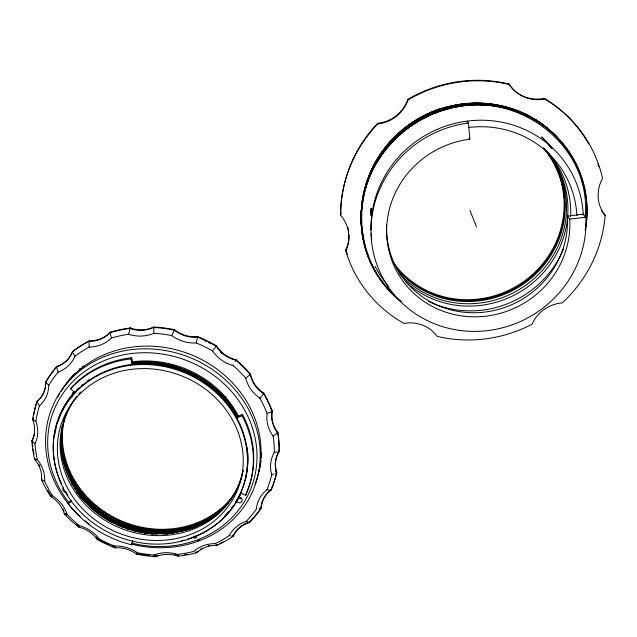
<?xml version="1.0" encoding="UTF-8"?>
<svg xmlns="http://www.w3.org/2000/svg" width="637" height="637" viewBox="0 0 637 637"><rect width="100%" height="100%" fill="white"/><g stroke="black" fill="none" stroke-linecap="round" stroke-linejoin="round"><path stroke-width="0.96" d="M585.244 217.257C592.084 142.266 511.949 86.138 442.691 110.432A114.206 109.309 -28.9 0 0 377.327 161.83C351.449 203.267 358.026 262.189 394.757 295.122M361.92 208.992L362.103 206.34M61.924 430.389C60.857 443.87 63.326 457.541 68.685 469.931A94.547 85.39 21.3 0 0 111.929 517.069C137.68 531.592 169.952 534.762 197.621 523.885M61.463 433.096L61.63 430.986M197.741 337.276L197.741 336.615M345.78 250.93A33.578 32.861 12.9 0 0 340.58 215.322L340.715 214.263A133.26 127.679 -29.8 0 1 377.669 123.26A35.903 34.995 -70.8 0 0 407.919 99.292A133.26 127.679 -29.8 0 1 508.828 84.02A37.519 35.115 -52.2 0 0 544.109 98.377L544.866 98.966A133.826 128.196 -29.7 0 1 602.538 178.376A36.341 33.283 -35.8 0 0 605.15 215.274A133.826 128.196 -29.7 0 1 562.24 302.917A33.904 31.141 -20.3 0 0 532.094 324.185A133.826 128.196 -29.7 0 1 437.125 336.344A32.766 30.823 -5.1 0 0 404.041 323.429A133.826 128.196 -29.7 0 1 345.78 250.93L345.891 249.736A33.443 32.734 12.9 0 0 348.996 235.117M362.501 202.367L362.66 201.037M363.042 198.394L363.257 197.072M111.531 337.952A121.293 109.476 21.3 0 1 128.674 334.282L130.131 327.92A30.95 28.816 32.5 0 0 153.764 327.028A125.115 113.028 21.3 0 1 174.538 329.687A30.823 29.023 27.5 0 0 197.645 336.631A125.115 113.028 21.3 0 1 216.54 345.875A30.568 28.872 19.7 0 0 236.001 359.754A125.115 113.028 21.3 0 1 250.524 374.301A30.242 28.37 12.8 0 0 263.837 393.172A125.115 113.028 21.3 0 1 272.214 411.016A29.851 27.638 9.2 0 0 277.851 432.34A125.115 113.028 21.3 0 1 279.213 451.123A29.406 26.81 8.4 0 0 276.729 472.184L276.609 472.797A125.266 113.139 21.3 0 1 271.036 490.235A28.991 26.037 9.2 0 0 261.011 508.541A125.266 113.139 21.3 0 1 249.401 522.611A28.601 25.337 11 0 0 233.261 536.123A125.266 113.139 21.3 0 1 217.121 545.352A28.307 24.811 13.3 0 0 196.833 552.709A125.266 113.139 21.3 0 1 178.065 556.189A28.171 24.493 15.9 0 0 155.938 556.714A125.266 113.139 21.3 0 1 136.605 554.158A28.195 24.397 18.8 0 0 115.042 547.844A125.266 113.139 21.3 0 1 97.246 539.539A28.386 24.532 21.7 0 0 78.598 527.054A125.266 113.139 21.3 0 1 64.297 513.844A28.737 24.883 24.6 0 0 50.657 496.462A125.266 113.139 21.3 0 1 41.532 479.725A29.198 25.432 27.4 0 0 34.597 459.293A125.266 113.139 21.3 0 1 31.85 440.852A29.724 26.117 30 0 0 32.654 419.664A125.266 113.139 21.3 0 1 36.85 401.668A30.234 26.889 32.3 0 0 45.593 382.28A125.266 113.139 21.3 0 1 56.478 366.984L56.868 366.482A30.624 27.638 33.9 0 0 72.714 351.425A125.115 113.028 21.3 0 1 89.092 340.891A30.887 28.323 34.3 0 0 110.201 332.251A125.115 113.028 21.3 0 1 130.075 327.975M216.556 345.819L212.519 350.915A121.293 109.476 21.3 0 0 196.228 342.937M363.735 194.428C366.164 181.959 370.79 169.928 377.263 159.003A112.59 107.844 -29.5 0 1 441.672 108.306C458.927 102.939 477.463 101.657 495.275 104.802M261.011 508.541L261.146 507.88A28.96 26.006 9.2 0 1 269.435 491M71.408 500.666L69.027 502.044L68.135 503.62A103.855 93.464 21.2 0 0 131.779 544.794L132.671 540.542M132.838 541.418L131.779 544.794M249.489 521.385A1.489 0.51 59.4 0 1 249.561 521.958L249.401 522.611L246.336 521.273A33.005 29.222 11 0 0 229.224 535.629L230.228 535.757M178.376 555.193L178.065 556.189L177.588 554.421A32.511 28.243 15.9 0 0 154.09 554.978A121.293 109.476 21.3 0 1 137.401 552.773M188.13 538.886A98.735 88.854 21.1 0 0 241.033 493.293L245.691 495.212L246.073 493.643A103.536 93.233 21.2 0 0 242.41 414.368L237.84 416.367L237.426 417.745A98.735 88.854 21.1 0 0 131.97 363.799L130.983 358.894L131.732 357.683L132.711 362.572L131.97 363.799M247.411 522.682A28.561 25.313 11 0 0 233.429 535.446L233.261 536.123L231.995 535.98M217.305 544.659L217.121 545.352L215.314 543.592A32.67 28.617 13.3 0 0 193.783 551.411A121.293 109.476 21.3 0 1 177.58 554.421M148.509 530.74A94.817 85.477 21.8 0 0 185.152 528.67L188.026 527.922A94.841 85.43 21.6 0 0 211.492 517.379L218.443 512.339A94.825 85.414 21.6 0 0 223.245 508.238M245.691 495.212A103.855 93.464 21.2 0 0 242.012 415.738L242.41 414.368M198.091 551.077A28.275 24.787 13.3 0 0 197.04 552.016L196.833 552.709L195.495 552.152M115.448 546.865L115.377 547.087A125.115 113.028 21.3 0 1 111.873 545.774M178.296 555.496L178.304 555.456A28.139 24.469 15.9 0 0 174.594 554.445M158.223 555.241A28.139 24.469 15.9 0 0 156.192 556.021L155.938 556.714L154.09 554.978M136.979 553.219L136.605 554.158L137.401 552.765A32.543 28.139 18.7 0 0 114.509 546.068A121.293 109.476 21.3 0 1 99.141 538.894A32.766 28.291 21.6 0 0 79.346 525.636A121.293 109.476 21.3 0 1 67.004 514.234A33.164 28.705 24.5 0 0 52.553 495.785A121.293 109.476 21.3 0 1 44.678 481.349A33.705 29.326 27.4 0 0 37.344 459.667A121.293 109.476 21.3 0 1 34.987 443.774M174.403 330.054L174.578 329.632L171.711 335.588A121.293 109.476 21.3 0 0 153.796 333.286A35.776 33.291 32.4 0 1 128.674 334.29M115.345 547.159L115.042 547.844L114.509 546.068M197.677 336.575L196.228 342.945A35.632 33.53 27.4 0 1 171.711 335.588M235.172 361.601L235.993 359.682L235.69 360.16M233.516 364.945L233.174 365.614A121.293 109.476 21.3 0 1 245.715 378.147A34.955 32.774 12.8 0 0 259.872 398.149A121.293 109.476 21.3 0 1 267.118 413.524A34.502 31.922 9.2 0 0 273.13 436.138A121.293 109.476 21.3 0 1 274.332 452.342A33.984 30.958 8.4 0 0 271.728 474.684A121.293 109.476 21.3 0 1 266.943 489.718A33.466 30.027 9.2 0 0 256.337 509.13A121.293 109.476 21.3 0 1 246.336 521.273M97.652 538.719L97.246 539.539L99.149 538.894M64.663 513.191L64.297 513.844L67.012 514.234M79.346 525.636L78.598 527.054L78.94 526.385A125.115 113.028 21.3 0 1 76.066 524.028M375.902 162.554L376.459 161.527M376.133 162.674L375.91 163.128A113.593 108.847 -29.6 0 0 364.722 245.436M376.021 162.937L376.244 162.483M376.141 163.247L375.918 163.701A113.935 109.166 -29.5 0 0 361.975 205.17A113.943 109.19 -29.3 0 0 401.732 302.097M376.029 163.51L376.252 163.056M376.212 160.779L376.109 161.042A112.661 108.027 -29.8 0 0 361.442 222.401A112.63 107.971 -30 0 1 362.111 202.367A112.614 107.924 -30.2 0 1 441.672 108.266M376.117 161.607L376.34 161.153M376.228 161.408L376.563 160.771M376.244 162.546L376.809 161.519A113.553 108.68 -29.9 0 1 533.05 118.546M376.252 163.12L376.483 162.666M376.332 160.651L377.263 159.003M376.371 162.929L376.706 162.284M376.451 161.026L376.674 160.58M376.594 162.539L376.817 162.093A113.872 108.975 -29.8 0 1 491.183 105.145A113.816 108.855 -29.4 0 1 566.373 148.389M376.674 160.643L376.786 160.389A112.908 108.099 -30.1 0 1 490.132 103.911A112.853 107.979 -29.7 0 1 532.221 117.702L532.468 117.861M51.111 495.729L50.657 496.462L52.553 495.785M41.931 479.112L41.532 479.725L44.686 481.349M61.598 483.857A98.735 88.854 21.1 0 1 74.553 392.201L70.564 388.857L71.487 387.567A103.536 93.233 21.2 0 1 131.732 357.683M72.714 351.425L72.339 351.911A30.656 27.662 33.9 0 1 56.478 366.984L58.182 372.119A35.393 31.922 33.8 0 0 75.007 356.171A121.293 109.476 21.3 0 1 89.132 347.101A35.704 32.718 34.2 0 0 111.539 337.96L109.867 332.713L110.201 332.251A1.561 0.549 57.5 0 1 111.26 332.848M262.038 395.657L263.845 393.093L263.2 393.316M261.56 396.214L259.872 398.149M224.949 397.655L226.039 396.636M224.845 506.964L225.426 506.423M215.871 346.217L216.508 345.772M245.723 378.147L250.524 374.301A1.553 0.406 -26.6 0 0 249.616 374.261M275.152 434.737L277.851 432.34A1.529 0.502 -24.4 0 0 276.784 432.189M274.571 435.143L273.13 436.138M68.135 503.62L71.312 501.781M205.05 520.588L206.499 519.848M237.426 417.745L242.012 415.738M267.118 413.524L272.095 411.574L272.214 411.016A1.537 0.549 -5.8 0 0 271.051 410.554M275.088 473.395L276.609 472.797A29.437 26.842 8.4 0 1 279.094 451.729L279.213 451.123A1.513 0.621 16.1 0 0 278.688 450.478M273.56 473.984L272.947 474.223M272.341 474.454L271.728 474.684M195.758 526.966L192.661 528.073M442.691 110.432L444.546 109.859M191.092 528.583C164.195 537.158 133.945 533.169 109.604 519.107A94.993 85.812 21.9 0 1 88.065 502.808L85.358 499.997M443.671 108.601L444.57 108.386M443.694 108.648L444.132 108.513M444.085 109.445L444.554 109.365A113.919 109.142 -29.5 0 0 365.049 247.506L365.112 247.801M444.3 109.875L445.207 109.66M443.678 108.107L445.231 107.709A112.876 108.027 -30 0 1 561.125 142.186M444.562 108.871L443.878 109.023A113.577 108.8 -29.8 0 0 362.015 204.405A113.625 108.903 -29.4 0 0 364.73 245.524M444.308 109.381L444.769 109.293M444.315 108.887L445.223 108.68M444.323 108.401L445.446 108.131A113.195 108.314 -29.8 0 1 564.207 145.921M444.745 109.245L445.215 109.166M444.331 107.916L444.769 107.788M444.968 109.182L445.876 108.975M445.183 109.612L445.868 109.468M444.976 108.696L445.661 108.553M445.406 109.054L445.852 108.927A113.84 108.903 -29.6 0 1 533.71 119.095M445.844 109.413L446.091 109.405A114.166 109.198 -29.5 0 1 491.493 105.551M185.614 527.348L184.252 527.675M185.216 528.543L183.838 528.877M179.308 531.234L179.077 531.282A95.048 85.732 21.9 0 1 142.354 531.29M174.729 531.847L178.79 531.194A95.04 85.597 21.7 0 0 206.42 521.369M274.332 452.342L279.094 451.729A125.266 113.139 21.3 0 0 277.732 432.921A29.883 27.67 9.2 0 1 272.095 411.574A125.266 113.139 21.3 0 0 263.702 393.714A30.281 28.402 12.8 0 1 250.373 374.819A125.266 113.139 21.3 0 0 235.825 360.255A30.608 28.904 19.7 0 1 216.341 346.361A125.266 113.139 21.3 0 0 197.422 337.1A30.863 29.055 27.4 0 1 174.283 330.149A125.266 113.139 21.3 0 0 153.485 327.49A30.99 28.848 32.5 0 1 129.773 328.437A125.266 113.139 21.3 0 0 109.867 332.713A30.926 28.354 34.3 0 1 88.734 341.368A125.266 113.139 21.3 0 0 72.339 351.911L75.007 356.171M260.429 508.613L258.964 508.804M386.532 224.949A91.378 87.309 -27.6 0 0 478.172 312.632A91.378 87.309 -27.6 0 0 567.36 216.07L583.237 214.191L585.793 217.225A108.489 103.584 -27.3 0 1 485.657 330.826A108.489 103.584 -27.3 0 1 371.339 239.074A108.489 103.584 -27.3 0 1 468.442 123.037L467.271 121.102L467.431 122.981M468.442 123.037L469.843 139.216A92.476 88.288 -27.2 0 0 386.938 238.174A92.476 88.288 -27.2 0 0 484.614 316.318A92.476 88.288 -27.2 0 0 569.725 219.12L585.793 217.225M153.541 529.737L149.663 529.339M266.943 489.718L271.036 490.235L271.163 489.598A125.115 113.028 21.3 0 0 276.729 472.184M148.493 529.347L147.378 529.196M148.015 530.541L144.113 529.944M37.344 459.667L34.597 459.293L35.003 458.696A29.167 25.4 27.4 0 1 35.998 459.89M146.821 529.108L145.714 528.941M144.607 528.75L145.164 528.845M142.959 532.803L141.804 532.596M142.362 531.242L139.081 530.581A95.024 85.868 21.8 0 1 67.777 473.88L67.57 473.227M141.868 532.444L141.04 532.285M496.645 105.049L498.015 105.32M140.626 532.206L138.571 531.784M499.384 105.607L500.738 105.909M502.099 106.228L503.445 106.562M504.791 106.912L506.128 107.287M507.466 107.669L510.11 108.489M511.431 108.927L512.737 109.381M407.975 99.268L408.659 99.706M517.905 111.348L519.171 111.881M114.819 518.629L111.929 517.069M34.597 443.416L34.995 443.774A34.31 30.13 30 0 0 35.871 421.312L32.654 419.664L33.076 419.106A125.115 113.028 21.3 0 1 33.331 417.37M526.64 115.408L527.85 116.053M112.868 519.418L110.169 517.937A94.786 85.613 21.9 0 1 88.71 501.645L85.971 498.859M529.052 116.706L530.247 117.383M532.691 118.148L533.129 118.418M533.169 118.601L533.989 119.095M532.882 118.259L533.32 118.53M533.838 119.167L534.276 119.445M534.029 119.278L534.467 119.557M533.273 118.482L534.085 118.984M534.411 119.501L534.857 119.78M534.61 119.613L535.048 119.899M533.368 118.371L533.806 118.641A112.829 107.94 -29.5 0 1 561.301 142.401M534.992 119.844L535.239 120.011A113.808 108.831 -29.1 0 1 572.344 157.546M106.634 519.266L105.009 518.263M532.612 118.769L533.774 119.485M508.828 84.02L509.433 84.546A37.687 35.274 -52.1 0 0 544.866 98.966M34.207 443.049L31.85 440.852L32.264 440.278A29.684 26.093 30.1 0 0 34.74 432.905M35.863 421.312A121.293 109.476 21.3 0 1 39.494 405.809A34.9 31.022 32.3 0 0 48.794 385.281L45.593 382.28L45.999 381.762A125.115 113.028 21.3 0 1 56.868 366.482A1.545 0.637 54.4 0 1 57.656 366.625M130.203 327.92L130.322 328.493M549.142 144.957L549.643 145.475M604.155 214.199L605.15 215.274M81.942 496.382L81.202 495.49M81.034 497.178L80.581 496.629M388.347 286.268L380.185 275.319L375.058 266.441M377.725 123.267L378.107 123.897M567.36 216.07L569.725 219.12M39.502 405.817L36.85 401.668L37.264 401.135A30.194 26.865 32.3 0 0 45.577 386.954M469.055 137.799L469.843 139.216M67.482 473.028L67.275 472.527M67.172 472.288L66.766 471.292M67.506 470.066L66.996 468.776M66.853 471.149L66.336 469.843A94.969 85.899 21.5 0 1 60.881 446.322M469.979 210.481L476.452 226.828M154.345 327.744L153.804 326.98L153.796 333.294M365.487 248.127L365.542 248.422A113.649 108.911 -28.8 0 0 368.441 256.775M365.463 249.027L365.343 248.526M365.399 248.82L365.288 248.319M365.327 246.814L365.216 246.32M62.991 460.248L67.235 472.431A95.009 85.732 21.3 0 0 110.663 519.696A95.017 85.637 21.8 0 0 174.713 531.776M407.919 99.292L408.07 99.882A36.054 35.146 -70.7 0 1 377.685 123.944A133.826 128.196 -29.7 0 0 340.58 215.322M62.211 457.103L62.585 458.68M584.288 186.991L584.639 188.345M583.834 186.84L583.93 187.262M584.591 188.13L584.233 186.776A114.134 109.126 -29 0 0 492.098 105.638M584.575 188.265L584.686 188.552A114.111 109.11 -28.7 0 1 585.244 230.546M61.558 453.95L61.877 455.527M60.81 449.181L61.033 450.773M89.14 347.101L89.092 340.891A1.553 0.494 75.9 0 1 89.817 341.528M377.669 123.26L377.685 123.944M61.367 439.307L61.415 435.604A94.73 85.732 21.1 0 1 62.211 426.631M236.128 491.517A94.427 85.302 21.3 0 1 122.304 521.265A94.427 85.302 21.3 0 1 64.249 419.656M80.23 516.607A108.712 97.994 21.2 0 1 102.772 357.285A108.712 97.994 21.2 0 1 259.155 440.923A108.712 97.994 21.2 0 1 131.819 544.205M89.594 524.323A108.712 97.994 21.2 0 1 85.167 520.875M57.426 397.735A107.964 97.437 21.3 0 1 59.52 393.865M60.873 391.596A107.964 97.437 21.3 0 1 197.781 357.644A107.964 97.437 21.3 0 1 255.055 484.056M69.162 502.959A105.997 95.502 21.2 0 1 114.541 357.007A105.997 95.502 21.2 0 1 256.623 448.129A105.997 95.502 21.2 0 1 131.787 543.122M65.866 492.266A2.946 2.588 24.4 0 1 63.374 487.823M238.525 497.601A2.946 2.644 13.3 0 1 242.084 499.591A2.946 2.644 13.3 0 1 240.149 502.776A2.946 2.644 13.3 0 1 236.502 500.937M199.787 539.842A2.914 1.067 -29.6 0 1 198.346 540.606A2.914 1.163 -28.6 0 1 197.414 540.932M195.925 536.028A1.449 1.282 15.5 0 1 195.225 537.994A1.449 1.282 15.5 0 1 193.337 536.649M196.212 536.091A1.449 1.282 15.5 0 1 195.296 537.724A1.449 1.282 15.5 0 1 193.473 536.72M241.726 498.046A2.922 2.628 13.3 0 1 238.604 497.632M243.119 470.178A93.297 84.052 21.2 0 1 117.136 526.711A93.297 84.052 21.2 0 1 77.053 396.206M78.9 394A93.297 84.052 21.2 0 1 80.835 391.859M243.167 470.44A92.994 83.829 21.2 0 1 119.414 525.597A92.994 83.829 21.2 0 1 75.102 398.651M80.612 496.605A95.216 86.011 21.8 0 1 76.886 491.764M75.15 489.272A95.216 86.011 21.8 0 1 74.306 487.998M72.626 485.314A95.216 86.011 21.8 0 1 71.782 483.889M215.083 515.859A95.072 85.581 21.2 0 1 213.785 516.782M173.702 533.265A95.255 85.836 21.9 0 1 172.054 533.472M167.069 533.925A95.255 85.836 21.9 0 1 163.733 534.085M157.013 534.077A95.255 85.836 21.9 0 1 141.876 532.421M138.587 531.696A95.231 85.868 21.9 0 1 81.369 497.465M218.491 513.518A95.072 85.684 21.9 0 1 179.339 531.33M80.453 496.804A95.239 86.099 21.5 0 1 76.894 492.202M137.234 531.712A95.263 85.995 21.9 0 1 132.711 530.557M129.725 529.681A95.263 85.995 21.9 0 1 126.476 528.614M123.275 527.444A95.263 85.995 21.9 0 1 116.977 524.8M113.012 522.873A95.263 85.995 21.9 0 1 106.602 519.314M103.345 517.276A95.263 85.995 21.9 0 1 89.339 506.288M85.151 502.123A95.263 85.995 21.9 0 1 80.31 496.629M168.144 534.061A95.287 85.899 21.9 0 1 166.48 534.172M153.039 534.085A95.287 85.899 21.9 0 1 151.351 533.949M146.311 533.368A95.287 85.899 21.9 0 1 144.631 533.121M72.514 393.754A97.795 87.962 21.3 0 1 73.518 392.432M72.403 393.849A97.342 87.723 20.7 0 1 73.366 392.511M67.156 382.534A107.303 96.935 21.3 0 1 75.102 373.234M79.068 369.412A107.303 96.935 21.3 0 1 80.421 368.21M261.648 452.708A107.303 96.935 21.3 0 1 261.329 457.35M260.915 460.957A107.303 96.935 21.3 0 1 258.678 472.033M241.097 492.425A98.44 88.639 21.2 0 1 237.091 499.926M233.182 505.794A98.44 88.639 21.2 0 1 232.059 507.291M58.477 419.536A98.44 88.639 21.2 0 1 74.863 391.572M132.711 362.572A98.44 88.639 21.2 0 1 237.84 416.367M236.104 500.961A2.954 2.652 13.2 0 0 235.841 501.924L235.435 503.517A2.962 2.659 13.2 0 1 236.693 501.51M71.463 396.604A97.843 88.097 21.2 0 1 72.618 395.147M76.934 390.226A97.843 88.097 21.2 0 1 78.9 388.228M81.632 385.656A97.843 88.097 21.2 0 1 83.049 384.414M87.428 380.894A97.843 88.097 21.2 0 1 88.941 379.779M132.822 363.154A97.843 88.097 21.2 0 1 237.609 417.171M247.403 447.755A97.843 88.097 21.2 0 1 247.61 449.555M247.904 453.186A97.843 88.097 21.2 0 1 247.753 465.336M247.196 470.042A97.843 88.097 21.2 0 1 246.153 475.735A97.477 87.826 21.2 0 0 246.591 473.992M70.564 388.857A103.855 93.464 21.2 0 1 130.983 358.894M184.356 539.993A98.735 88.854 21.1 0 1 181.489 540.733M67.841 495.204A98.735 88.854 21.1 0 1 66.965 493.802M57.211 423.884A98.138 88.312 21.1 0 1 186.131 372.406A98.138 88.312 21.1 0 1 236.598 500.523M232.632 506.582A98.138 88.312 21.1 0 1 231.557 508.047M228.723 511.607A98.138 88.312 21.1 0 1 224.415 516.32M54.83 434.442A98.138 88.312 21.1 0 1 56.175 427.698M65.699 491.406A2.962 2.596 24.4 0 1 65.985 491.74M66.455 492.696A2.962 2.596 24.4 0 1 66.535 493.102M71.487 396.461A97.477 87.826 21.2 0 1 74.887 392.145M76.703 390.075A97.477 87.826 21.2 0 1 78.59 388.052M131.771 361.88A97.477 87.826 21.2 0 1 238.66 416.502M247.443 469.588A97.477 87.826 21.2 0 1 247.132 471.356M249.553 521.942A125.115 113.028 21.3 0 0 261.146 507.88A1.489 0.685 18.8 0 0 260.883 507.323M233.429 535.446A125.115 113.028 21.3 0 1 231.964 536.426M222.862 541.872A125.115 113.028 21.3 0 1 219.709 543.496M197.04 552.016A125.115 113.028 21.3 0 1 195.296 552.47M187.318 554.182A125.115 113.028 21.3 0 1 184.626 554.644M156.192 556.021A125.115 113.028 21.3 0 1 153.421 555.822M149.735 555.48A125.115 113.028 21.3 0 1 138.707 553.824M109.293 544.675A125.115 113.028 21.3 0 1 98.393 539.308M66.574 515.198A125.115 113.028 21.3 0 1 65.293 513.86M51.048 495.825A125.115 113.028 21.3 0 1 47.703 490.394M34.064 454.34A125.115 113.028 21.3 0 1 33.172 449.085M32.829 446.449A125.115 113.028 21.3 0 1 32.463 442.922M33.777 414.767A125.115 113.028 21.3 0 1 37.264 401.135A1.537 0.701 32 0 1 37.878 400.984M32.248 440.271A1.529 0.677 9.8 0 1 32.782 440.008M45.944 384.015A30.194 26.865 32.3 0 0 45.999 381.762A1.561 0.621 13.2 0 1 46.835 381.547M72.698 351.417A1.561 0.629 35.3 0 1 73.581 351.441M275.51 471.579A1.505 0.629 -3.4 0 1 276.745 472.176M271.051 489.16A1.497 0.597 38.2 0 1 271.179 489.606M200.352 549.365A28.275 24.787 13.3 0 1 201.563 548.6M208.299 545.742A28.275 24.787 13.3 0 1 209.756 545.383M96.235 537.087A28.354 24.509 21.7 0 1 97.142 538.257M63.182 509.122A28.705 24.859 24.6 0 1 64.011 511.137M38.921 464.381A29.167 25.4 27.4 0 1 39.892 466.411M204.596 340.62A123.49 111.579 21.3 0 1 205.727 341.153M209.087 342.817A123.49 111.579 21.3 0 1 210.202 343.391M221.708 353.368A32.057 30.281 19.7 0 1 220.545 352.309M229.224 535.629A121.293 109.476 21.3 0 1 215.306 543.592M48.786 385.274A121.293 109.476 21.3 0 1 58.174 372.112M233.174 365.614A35.338 33.355 19.7 0 1 212.519 350.915M231.478 498.564A94.594 85.278 21.8 0 1 185.542 527.332M61.407 434.832A94.746 85.732 21.5 0 0 85.613 498.333A94.77 85.7 21.8 0 0 144.097 530.04M215.083 514.879A94.809 85.446 21.8 0 1 113.099 519.418M227.696 503.787A94.825 85.414 21.6 0 1 225.514 506.057M85.326 500.021A94.985 85.876 21.7 0 1 66.821 471.157M66.71 470.839A94.993 85.812 21.9 0 1 60.929 447.07M148.373 529.251A94.571 85.334 21.9 0 0 215.465 513.589L218.778 511.161A94.626 85.247 21.4 0 0 230.068 500.268M149.655 529.395A94.539 85.438 22 0 1 68.756 469.907M223.969 507.649A94.849 85.422 21.5 0 1 215.027 515.014M85.891 498.739A94.786 85.613 21.9 0 1 67.466 469.939M65.229 385.202A107.43 97.039 21.3 0 1 70.643 378.203M73.008 375.543A107.43 97.039 21.3 0 1 74.863 373.608M82.157 366.944A107.43 97.039 21.3 0 1 83.558 365.805M261.536 452.716A107.43 97.039 21.3 0 1 261.194 457.955M260.875 460.806A107.43 97.039 21.3 0 1 259.729 467.662M72.339 393.977A97.047 87.516 20.7 0 1 73.263 392.623M246.089 477.384A97.047 87.516 20.7 0 1 245.54 478.889M371.172 215.76A101.1 96.912 -30 0 1 371.212 208.466M541.769 137.122A101.1 96.912 -30 0 1 552.016 148.437M371.045 230.124A107.207 102.43 -27.7 0 1 473.41 120.489A107.207 102.43 -27.7 0 1 583.277 214.98M371.697 239.225A107.207 102.43 -27.7 0 1 371.204 233.731M545.336 150.085A95.096 91.155 -30 0 1 528.79 280.081A95.096 91.155 -30 0 1 396.572 268.281M468.609 127.456A100.837 96.346 -27.7 0 1 576.883 215.688M371.188 215.41A100.813 96.649 -30.1 0 1 371.204 208.195M545.463 140.801A100.813 96.649 -30.1 0 1 551.093 147.378M545.431 150.284A94.825 90.908 -30.1 0 1 526.504 280.654A94.825 90.908 -30.1 0 1 394.319 264.642M408.07 99.882A133.826 128.196 -29.7 0 1 509.433 84.546M543.345 147.696A96.41 92.349 -29.4 0 1 538.583 277.668A96.41 92.349 -29.4 0 1 405.689 281.777M603.653 213.96A3.695 0.916 -17.9 0 1 604.266 214.159M545.328 149.926A95.733 91.736 -29.7 0 1 532.046 280.368A95.733 91.736 -29.7 0 1 399.049 273.042M602.634 212.185A36.182 33.156 -35.9 0 1 601.71 210.775M597.785 164.155A133.26 127.679 -29.8 0 1 598.661 166.783M347.372 254.346A133.26 127.679 -29.8 0 1 345.891 249.736A3.464 0.748 3 0 1 346.926 249.306M544.109 98.377A133.26 127.679 -29.8 0 1 588.715 143.946M340.707 214.271A3.511 0.645 -21.3 0 1 341.249 213.785M347.913 227.624A33.443 32.734 12.9 0 1 348.734 231.764M508.246 84.275A3.822 0.629 -55.8 0 1 508.812 83.933M543.584 98.862A3.774 0.597 -78.2 0 1 544.046 98.281M362.047 228.898A112.63 107.971 -30 0 1 361.888 227.584A112.661 108.027 -29.8 0 0 362.047 228.978M565.409 147.808A112.797 107.924 -29.2 0 1 566.189 148.923M562.989 144.535A112.829 107.94 -29.5 0 1 563.809 145.618M562.821 144.312A112.876 108.027 -30 0 1 563.649 145.395M362.787 234.862A112.948 108.266 -29.9 0 1 362.572 233.564M362.015 229.638A112.948 108.266 -29.9 0 1 361.864 228.325M361.498 224.367A112.948 108.266 -29.9 0 1 443.822 108.099M534.22 119.047A113.147 108.234 -29.4 0 1 565.664 147.911M362.047 203.721A113.251 108.505 -29.9 0 1 490.586 104.341M364.754 244.735A113.306 108.609 -29.5 0 1 376.109 162.188M565.744 147.776A113.442 108.505 -29 0 1 569.582 153.413M534.698 119.501A113.466 108.521 -29.3 0 1 564.931 146.677M490.793 104.715A113.497 108.561 -29.5 0 1 564.995 146.757M382.447 281.721A113.617 108.895 -29.4 0 1 381.659 280.678M372.717 266.25A113.617 108.895 -29.4 0 1 372.127 265.08M368.409 256.695A113.617 108.895 -29.4 0 1 365.534 248.334M566.317 148.31A113.768 108.8 -28.9 0 1 577.257 167.181M581.86 179.515A113.768 108.8 -28.9 0 1 582.186 180.605M573.682 159.927A113.808 108.831 -29.1 0 1 577.855 168.502M579.877 173.559A113.808 108.831 -29.1 0 1 580.347 174.833M581.223 177.412A113.808 108.831 -29.1 0 1 582.234 180.685M583.134 183.989A113.808 108.831 -29.1 0 1 583.412 185.096M566.89 148.851A114.095 109.094 -28.7 0 1 585.944 225.992M585.53 228.691A114.095 109.094 -28.7 0 1 585.299 230.029M377.343 161.838A114.198 109.269 -29.6 0 1 534.005 119.453M566.03 148.405A113.163 108.242 -29.3 0 1 566.811 149.528M362.795 234.949A112.98 108.314 -29.7 0 1 362.58 233.652M362.015 229.726A112.98 108.314 -29.7 0 1 361.864 228.412M361.498 224.455A112.98 108.314 -29.7 0 1 362.071 203.123M565.807 147.84A113.49 108.537 -29.2 0 1 568.148 151.192M569.637 153.477A113.49 108.537 -29.2 0 1 570.362 154.64M585.061 193.25A113.784 108.816 -28.8 0 1 585.268 194.596M387.463 287.836A113.649 108.911 -28.8 0 1 386.611 286.857M375.926 272.047A113.649 108.911 -28.8 0 1 375.265 270.924M372.756 266.33A113.649 108.911 -28.8 0 1 372.167 265.159M400.769 301.333A113.975 109.206 -28.7 0 1 365.534 249.226M544.476 148.97A97.795 93.599 -28.9 0 1 570.696 216.556M563.458 249.083A97.795 93.599 -28.9 0 1 428.55 301.428M371.196 214.717A100.535 96.394 -30.3 0 1 371.164 208.793M541.737 137.027A100.535 96.394 -30.3 0 1 551.65 148.262M544.348 149.034A94.563 90.669 -30.2 0 1 525.724 280.057A94.563 90.669 -30.2 0 1 393.212 262.388M76.313 507.442A98.329 88.463 21.1 0 0 241.773 490.474A98.329 88.463 21.1 0 0 132.894 365.057A98.329 88.463 21.1 0 0 76.313 507.442M78.518 504.281A94.117 84.665 21.1 0 0 237.314 490.371A94.117 84.665 21.1 0 0 135.052 368.966A94.117 84.665 21.1 0 0 78.518 504.281"/></g></svg>
